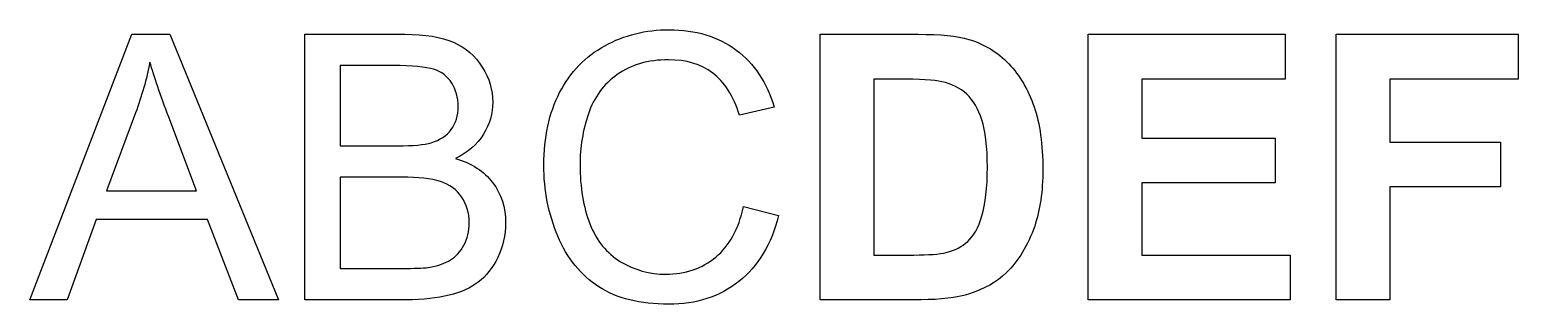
# Model space of a CAD drawing. Header units: millimetres. Extents: x 10 to 66, y 9.7 to 20.
import ezdxf

# ---------------------------------------------------------------- set-up
doc = ezdxf.new("R2010")
doc.units = ezdxf.units.MM
doc.layers.get('0').update_dxf_attribs({"lineweight": 25, "true_color": 0xffffff})

msp = doc.modelspace()

# ---------------------------------------------------------------- linework, layer by layer
for p, q in [((10, 9.829), (13.84, 19.829)), ((13.84, 19.829), (15.266, 19.829)), ((15.266, 19.829), (19.359, 9.829)), ((20.36, 9.829), (20.36, 19.829)), ((20.36, 19.829), (24.112, 19.829)), ((39.749, 19.829), (43.44, 19.829)), ((39.749, 9.829), (39.749, 19.829)), ((49.843, 9.829), (49.843, 19.829)), ((49.843, 19.829), (57.258, 19.829)), ((57.258, 19.829), (57.258, 18.138)), ((59.173, 9.829), (59.173, 19.829)), ((59.173, 19.829), (66.028, 19.829)), ((66.028, 19.829), (66.028, 18.138)), ((23.682, 18.649), (21.683, 18.649)), ((21.683, 18.649), (21.683, 15.628)), ((41.768, 18.138), (41.768, 11.514)), ((42.676, 18.138), (41.768, 18.138)), ((57.258, 18.138), (51.862, 18.138)), ((51.862, 18.138), (51.862, 15.921)), ((66.028, 18.138), (61.192, 18.138)), ((61.192, 18.138), (61.192, 15.771)), ((13.984, 16.869), (12.885, 13.936)), ((38.019, 17.087), (36.716, 16.78)), ((16.276, 13.936), (15.232, 16.705)), ((51.862, 15.921), (56.882, 15.921)), ((56.882, 15.921), (56.882, 14.236)), ((61.192, 15.771), (65.366, 15.771)), ((65.366, 15.771), (65.366, 14.079)), ((21.683, 15.628), (23.846, 15.628)), ((23.996, 14.447), (21.683, 14.447)), ((21.683, 14.447), (21.683, 11.01)), ((56.882, 14.236), (51.862, 14.236)), ((51.862, 14.236), (51.862, 11.514)), ((65.366, 14.079), (61.192, 14.079)), ((61.192, 14.079), (61.192, 9.829)), ((12.885, 13.936), (16.276, 13.936)), ((36.866, 13.336), (38.189, 13.001)), ((12.503, 12.858), (11.405, 9.829)), ((16.685, 12.858), (12.503, 12.858)), ((17.851, 9.829), (16.685, 12.858)), ((41.768, 11.514), (43.276, 11.514)), ((51.862, 11.514), (57.449, 11.514)), ((57.449, 11.514), (57.449, 9.829)), ((21.683, 11.01), (24.173, 11.01)), ((11.405, 9.829), (10, 9.829)), ((19.359, 9.829), (17.851, 9.829)), ((24.173, 9.829), (20.36, 9.829)), ((43.549, 9.829), (39.749, 9.829)), ((57.449, 9.829), (49.843, 9.829)), ((61.192, 9.829), (59.173, 9.829))]:
    msp.add_line(p, q)
for points in [[(24.112, 19.829), (24.876, 19.829), (25.488, 19.728), (25.95, 19.526)], [(31.644, 19.396), (32.378, 19.799), (33.187, 20), (34.069, 20)], [(34.069, 20), (35.069, 20), (35.911, 19.745), (36.593, 19.236)], [(43.44, 19.829), (44.272, 19.829), (44.906, 19.766), (45.343, 19.638)], [(45.343, 19.638), (45.929, 19.466), (46.432, 19.159), (46.85, 18.718)], [(25.95, 19.526), (26.412, 19.324), (26.773, 19.012), (27.035, 18.591)], [(29.946, 17.63), (30.343, 18.405), (30.91, 18.994), (31.644, 19.396)], [(36.593, 19.236), (37.275, 18.727), (37.75, 18.01), (38.019, 17.087)], [(14.523, 18.779), (14.395, 18.138), (14.216, 17.501), (13.984, 16.869)], [(15.232, 16.705), (14.914, 17.547), (14.677, 18.238), (14.523, 18.779)], [(25.203, 18.51), (24.907, 18.603), (24.4, 18.649), (23.682, 18.649)], [(25.885, 17.991), (25.726, 18.244), (25.499, 18.416), (25.203, 18.51)], [(27.035, 18.591), (27.296, 18.171), (27.427, 17.731), (27.427, 17.271)], [(34.042, 18.868), (33.273, 18.868), (32.631, 18.683), (32.115, 18.315)], [(35.706, 18.37), (35.265, 18.702), (34.71, 18.868), (34.042, 18.868)], [(46.85, 18.718), (47.269, 18.276), (47.587, 17.736), (47.805, 17.098)], [(26.124, 17.115), (26.124, 17.447), (26.044, 17.739), (25.885, 17.991)], [(32.115, 18.315), (31.599, 17.947), (31.236, 17.452), (31.027, 16.832)], [(36.716, 16.78), (36.484, 17.508), (36.147, 18.038), (35.706, 18.37)], [(44.333, 18.042), (44.051, 18.106), (43.499, 18.138), (42.676, 18.138)], [(45.268, 17.572), (45.022, 17.804), (44.711, 17.96), (44.333, 18.042)], [(29.349, 14.905), (29.349, 15.946), (29.548, 16.854), (29.946, 17.63)], [(45.841, 16.603), (45.704, 17.017), (45.513, 17.34), (45.268, 17.572)], [(25.868, 16.241), (26.039, 16.473), (26.124, 16.764), (26.124, 17.115)], [(27.427, 17.271), (27.427, 16.844), (27.311, 16.442), (27.079, 16.064)], [(31.027, 16.832), (30.818, 16.211), (30.713, 15.571), (30.713, 14.911)], [(47.805, 17.098), (48.023, 16.459), (48.133, 15.671), (48.133, 14.734)], [(46.045, 14.823), (46.045, 15.596), (45.977, 16.189), (45.841, 16.603)], [(23.846, 15.628), (24.432, 15.628), (24.853, 15.666), (25.108, 15.744)], [(25.108, 15.744), (25.444, 15.844), (25.698, 16.01), (25.868, 16.241)], [(27.079, 16.064), (26.847, 15.687), (26.497, 15.382), (26.028, 15.15)], [(26.028, 15.15), (26.633, 14.973), (27.098, 14.67), (27.423, 14.243)], [(29.877, 12.224), (29.525, 13.056), (29.349, 13.95), (29.349, 14.905)], [(30.713, 14.911), (30.713, 14.061), (30.837, 13.319), (31.085, 12.684)], [(45.841, 12.991), (45.977, 13.439), (46.045, 14.05), (46.045, 14.823)], [(48.133, 14.734), (48.133, 13.911), (48.03, 13.201), (47.826, 12.606)], [(25.459, 14.28), (25.12, 14.392), (24.632, 14.447), (23.996, 14.447)], [(26.253, 13.701), (26.062, 13.976), (25.798, 14.169), (25.459, 14.28)], [(27.423, 14.243), (27.748, 13.815), (27.911, 13.311), (27.911, 12.729)], [(26.54, 12.729), (26.54, 13.101), (26.444, 13.425), (26.253, 13.701)], [(35.822, 11.432), (36.336, 11.86), (36.684, 12.494), (36.866, 13.336)], [(38.189, 13.001), (37.912, 11.915), (37.413, 11.086), (36.692, 10.515)], [(45.312, 12.026), (45.528, 12.221), (45.704, 12.543), (45.841, 12.991)], [(26.342, 11.886), (26.474, 12.129), (26.54, 12.41), (26.54, 12.729)], [(27.911, 12.729), (27.911, 12.26), (27.812, 11.825), (27.614, 11.422)], [(31.085, 12.684), (31.333, 12.05), (31.718, 11.576), (32.241, 11.262)], [(47.826, 12.606), (47.576, 11.878), (47.219, 11.289), (46.755, 10.839)], [(25.837, 11.33), (26.042, 11.457), (26.21, 11.643), (26.342, 11.886)], [(31.419, 10.317), (30.744, 10.756), (30.23, 11.392), (29.877, 12.224)], [(44.497, 11.61), (44.824, 11.692), (45.096, 11.83), (45.312, 12.026)], [(25.073, 11.057), (25.378, 11.112), (25.633, 11.203), (25.837, 11.33)], [(27.614, 11.422), (27.417, 11.02), (27.172, 10.709), (26.881, 10.491)], [(32.241, 11.262), (32.764, 10.948), (33.33, 10.791), (33.939, 10.791)], [(33.939, 10.791), (34.681, 10.791), (35.308, 11.005), (35.822, 11.432)], [(43.276, 11.514), (43.84, 11.514), (44.247, 11.546), (44.497, 11.61)], [(24.173, 11.01), (24.6, 11.01), (24.901, 11.025), (25.073, 11.057)], [(46.755, 10.839), (46.405, 10.498), (45.932, 10.232), (45.336, 10.041)], [(26.881, 10.491), (26.59, 10.273), (26.225, 10.108), (25.786, 9.997)], [(34.049, 9.659), (32.971, 9.659), (32.094, 9.878), (31.419, 10.317)], [(36.692, 10.515), (35.971, 9.944), (35.09, 9.659), (34.049, 9.659)], [(25.786, 9.997), (25.347, 9.885), (24.81, 9.829), (24.173, 9.829)], [(45.336, 10.041), (44.89, 9.9), (44.294, 9.829), (43.549, 9.829)]]:
    msp.add_open_spline(points, degree=3)

doc.saveas('drawing.dxf')
